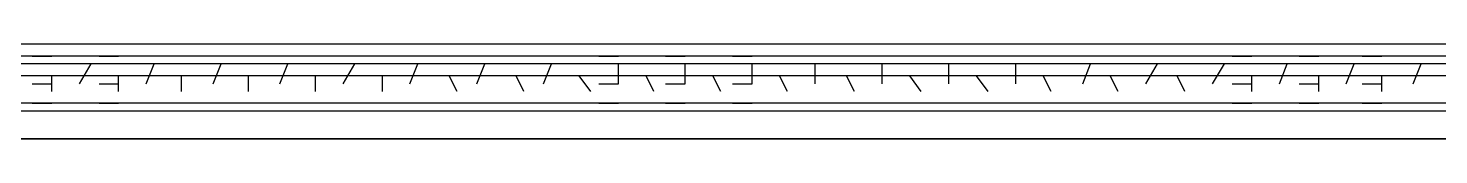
# Model space of a CAD drawing. Header units: millimetres. Extents: x 5 to 415, y 48 to 251.
# Drawn here: x 133.91 to 140.24, y 106.61 to 107.03 of the extents above; entities that cross this region are included whole.
import ezdxf

# ---------------------------------------------------------------- set-up
doc = ezdxf.new("R2010")
doc.units = ezdxf.units.MM
doc.layers.add('P', color=7, linetype='Continuous')

msp = doc.modelspace()

# ---------------------------------------------------------------- linework, layer by layer
at = {"layer": 'P'}
for points in [[(167.164, 107.033), (131.427, 107.033)], [(167.164, 106.98), (131.427, 106.98)], [(167.164, 106.98), (131.427, 106.98)], [(167.164, 106.945), (131.427, 106.945)], [(133.932, 106.98), (134.02, 106.98)], [(134.144, 106.856), (134.197, 106.945)], [(134.232, 106.98), (134.32, 106.98)], [(134.444, 106.856), (134.479, 106.945)], [(134.743, 106.856), (134.779, 106.945)], [(135.043, 106.856), (135.079, 106.945)], [(135.326, 106.856), (135.378, 106.945)], [(135.625, 106.856), (135.661, 106.945)], [(135.925, 106.856), (135.961, 106.945)], [(136.225, 106.856), (136.26, 106.945)], [(136.472, 106.98), (136.56, 106.98)], [(136.56, 106.856), (136.56, 106.945)], [(136.772, 106.98), (136.86, 106.98)], [(136.86, 106.856), (136.86, 106.945)], [(137.072, 106.98), (137.16, 106.98)], [(137.16, 106.856), (137.16, 106.945)], [(137.442, 106.856), (137.442, 106.945)], [(137.742, 106.856), (137.742, 106.945)], [(138.042, 106.856), (138.042, 106.945)], [(138.342, 106.856), (138.342, 106.945)], [(138.642, 106.856), (138.677, 106.945)], [(138.924, 106.856), (138.977, 106.945)], [(139.224, 106.856), (139.277, 106.945)], [(139.312, 106.98), (139.4, 106.98)], [(139.524, 106.856), (139.559, 106.945)], [(139.612, 106.98), (139.7, 106.98)], [(139.823, 106.856), (139.859, 106.945)], [(139.894, 106.98), (139.982, 106.98)], [(140.123, 106.856), (140.159, 106.945)], [(167.164, 106.892), (131.427, 106.892)], [(134.02, 106.821), (134.02, 106.892)], [(134.32, 106.821), (134.32, 106.892)], [(134.602, 106.821), (134.602, 106.892)], [(134.902, 106.821), (134.902, 106.892)], [(135.202, 106.821), (135.202, 106.892)], [(135.502, 106.821), (135.502, 106.892)], [(135.837, 106.821), (135.802, 106.892)], [(136.137, 106.821), (136.102, 106.892)], [(136.437, 106.821), (136.384, 106.892)], [(136.719, 106.821), (136.684, 106.892)], [(137.019, 106.821), (136.984, 106.892)], [(137.319, 106.821), (137.283, 106.892)], [(137.619, 106.821), (137.583, 106.892)], [(137.918, 106.821), (137.866, 106.892)], [(138.218, 106.821), (138.165, 106.892)], [(138.501, 106.821), (138.465, 106.892)], [(138.8, 106.821), (138.765, 106.892)], [(139.1, 106.821), (139.065, 106.892)], [(139.4, 106.821), (139.4, 106.892)], [(139.7, 106.821), (139.7, 106.892)], [(139.982, 106.821), (139.982, 106.892)], [(133.932, 106.856), (134.02, 106.856)], [(134.232, 106.856), (134.32, 106.856)], [(136.472, 106.856), (136.56, 106.856)], [(136.772, 106.856), (136.86, 106.856)], [(137.072, 106.856), (137.16, 106.856)], [(139.312, 106.856), (139.4, 106.856)], [(139.612, 106.856), (139.7, 106.856)], [(139.894, 106.856), (139.982, 106.856)], [(167.164, 106.768), (131.427, 106.768)], [(133.932, 106.768), (134.02, 106.768)], [(134.232, 106.768), (134.32, 106.768)], [(136.472, 106.768), (136.56, 106.768)], [(136.772, 106.768), (136.86, 106.768)], [(137.072, 106.768), (137.16, 106.768)], [(139.312, 106.768), (139.4, 106.768)], [(139.612, 106.768), (139.7, 106.768)], [(139.894, 106.768), (139.982, 106.768)], [(167.164, 106.733), (131.427, 106.733)], [(131.427, 106.609), (167.164, 106.609)], [(167.164, 106.609), (131.427, 106.609)]]:
    msp.add_lwpolyline(points, dxfattribs=at)

doc.saveas('drawing.dxf')
